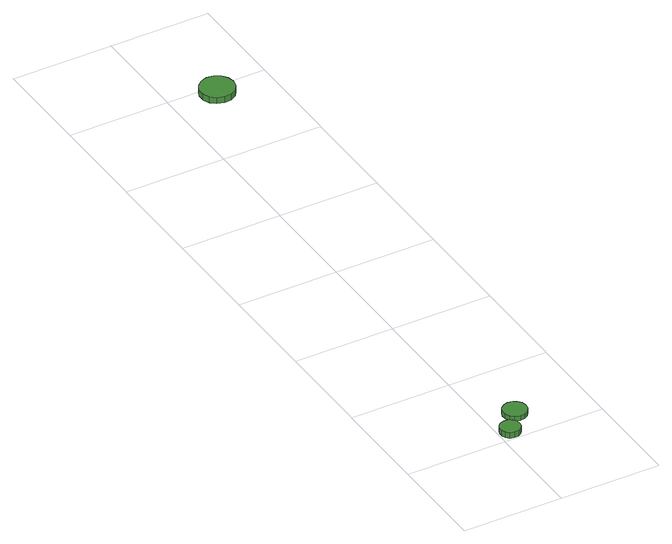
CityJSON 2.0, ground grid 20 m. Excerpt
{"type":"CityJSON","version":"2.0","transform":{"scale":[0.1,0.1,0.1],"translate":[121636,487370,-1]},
"CityObjects":{
"tree1":{"type":"SolitaryVegetationObject","attributes":{"function":"something"},"geometry":[{"type":"MultiSurface","lod":"1","boundaries":[[[0,1,2,3,4,5,6,7,8,9,10,11,12,13,14]],[[15,16,17,18,19,20,21,22,23,24,25,26,27,28,29]],[[0,29,28,1]],[[1,28,27,2]],[[2,27,26,3]],[[3,26,25,4]],[[4,25,24,5]],[[5,24,23,6]],[[6,23,22,7]],[[7,22,21,8]],[[8,21,20,9]],[[9,20,19,10]],[[10,19,18,11]],[[11,18,17,12]],[[12,17,16,13]],[[13,16,15,14]],[[14,15,29,0]]]}]},
"tree2":{"type":"SolitaryVegetationObject","attributes":{"function":"something"},"geometry":[{"type":"MultiSurface","lod":"1","boundaries":[[[30,31,32,33,34,35,36,37,38,39,40,41,42,43,44]],[[45,46,47,48,49,50,51,52,53,54,55,56,57,58,59]],[[30,59,58,31]],[[31,58,57,32]],[[32,57,56,33]],[[33,56,55,34]],[[34,55,54,35]],[[35,54,53,36]],[[36,53,52,37]],[[37,52,51,38]],[[38,51,50,39]],[[39,50,49,40]],[[40,49,48,41]],[[41,48,47,42]],[[42,47,46,43]],[[43,46,45,44]],[[44,45,59,30]]]}]},
"tree3":{"type":"SolitaryVegetationObject","attributes":{"function":"something"},"geometry":[{"type":"MultiSurface","lod":"1","boundaries":[[[60,61,62,63,64,65,66,67,68,69,70,71,72,73,74]],[[75,76,77,78,79,80,81,82,83,84,85,86,87,88,89]],[[60,89,88,61]],[[61,88,87,62]],[[62,87,86,63]],[[63,86,85,64]],[[64,85,84,65]],[[65,84,83,66]],[[66,83,82,67]],[[67,82,81,68]],[[68,81,80,69]],[[69,80,79,70]],[[70,79,78,71]],[[71,78,77,72]],[[72,77,76,73]],[[73,76,75,74]],[[74,75,89,60]]]}]}
},
"vertices":[
[43,23,20],[42,31,20],[37,37,20],[30,42,20],[21,42,20],[13,40,20],[7,34,20],[4,27,20],[4,18,20],[7,11,20],[13,5,20],[21,3,20],[30,3,20],[37,8,20],[42,14,20],[42,14,8],[37,8,8],[30,3,8],[21,3,8],[13,5,8],[7,11,8],[4,18,8],[4,27,8],[7,34,8],[13,40,8],[21,42,8],[30,42,8],[37,37,8],[42,31,8],[43,23,8],
[82,67,18],[80,76,18],[74,84,18],[66,89,18],[56,90,18],[47,87,18],[39,81,18],[35,72,18],[35,62,18],[39,53,18],[47,46,18],[56,43,18],[66,44,18],[74,49,18],[80,57,18],[80,57,8],[74,49,8],[66,44,8],[56,43,8],[47,46,8],[39,53,8],[35,62,8],[35,72,8],[39,81,8],[47,87,8],[56,90,8],[66,89,8],[74,84,8],[80,76,8],[82,67,8],
[124,1178,24],[121,1192,24],[113,1203,24],[101,1210,24],[87,1212,24],[73,1207,24],[63,1198,24],[57,1185,24],[57,1171,24],[63,1158,24],[73,1149,24],[87,1145,24],[101,1146,24],[113,1153,24],[121,1164,24],[121,1164,11],[113,1153,11],[101,1146,11],[87,1145,11],[73,1149,11],[63,1158,11],[57,1171,11],[57,1185,11],[63,1198,11],[73,1207,11],[87,1212,11],[101,1210,11],[113,1203,11],[121,1192,11],[124,1178,11]
]}
